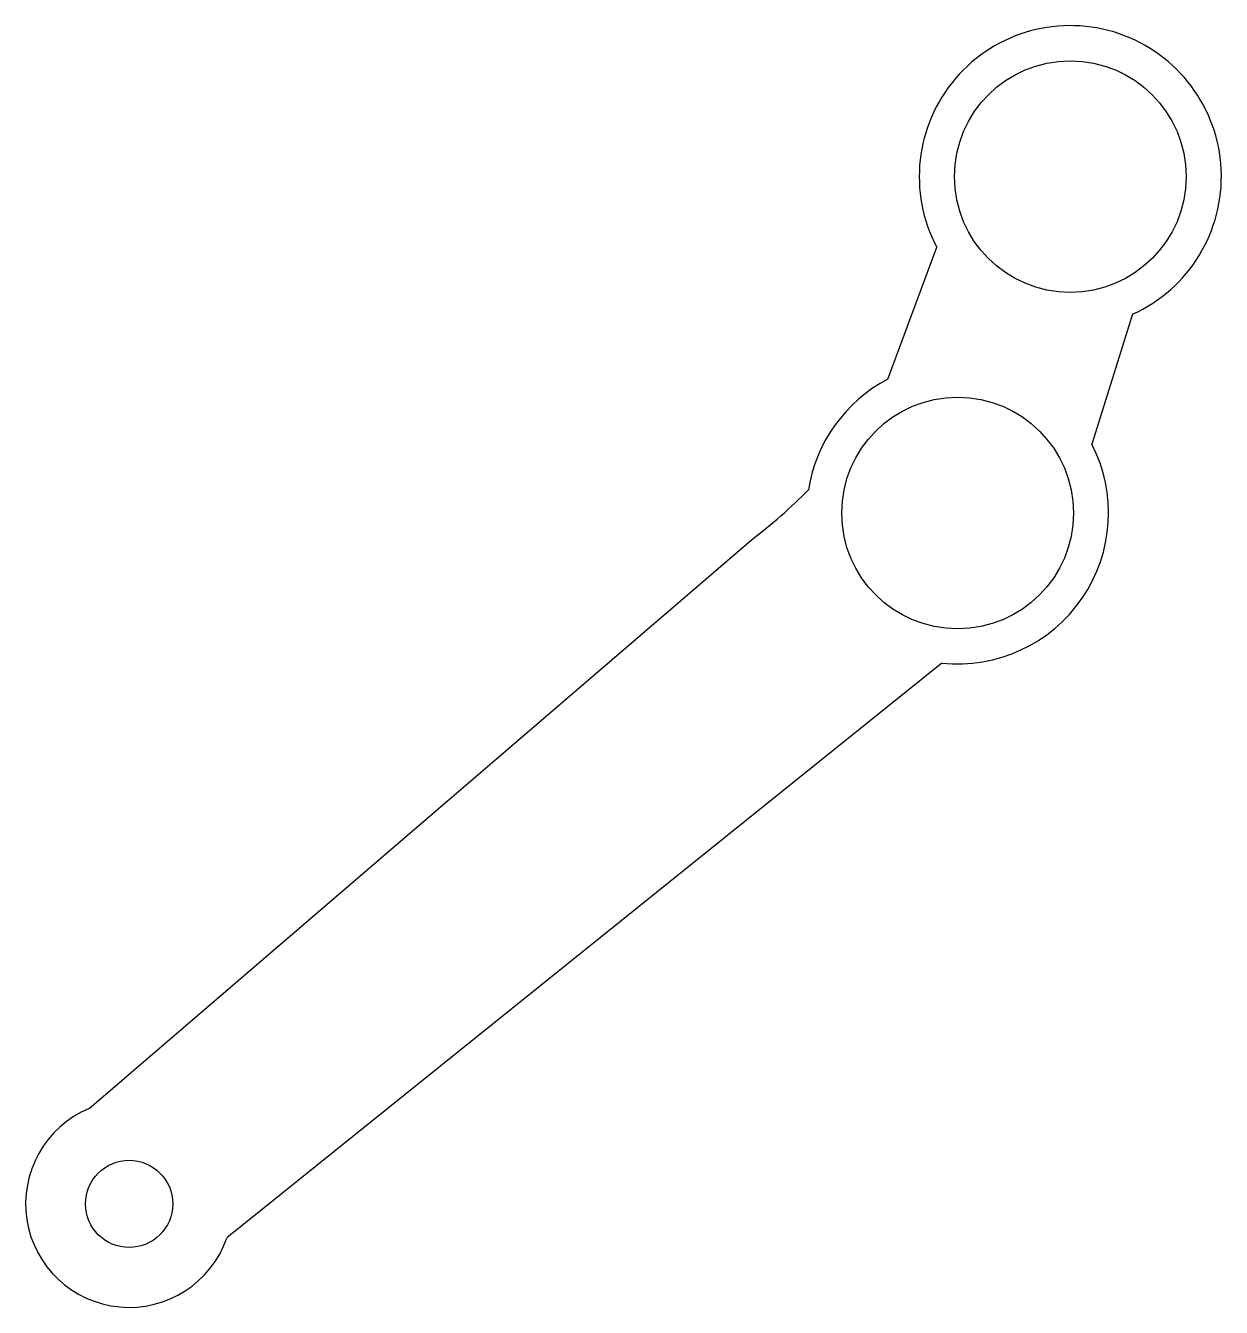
# Model space of a CAD drawing. Header units: millimetres. Extents: x 115.3 to 186.5, y -26.1 to 50.3.
import ezdxf

# ---------------------------------------------------------------- set-up
doc = ezdxf.new("R2010")
doc.units = ezdxf.units.MM

msp = doc.modelspace()

# ---------------------------------------------------------------- linework, layer by layer
at = {"color": 7, "linetype": 'Continuous', "lineweight": 25}
for p, q in [((166.645, 29.248), (169.551, 37.113)), ((181.222, 33.12), (178.794, 25.376)), ((119.048, -14.218), (158.492, 19.646)), ((169.858, 12.328), (127.254, -21.937))]:
    msp.add_line(p, q, dxfattribs=at)
for centre, radius in [((177.508, 41.318), 6.9), ((170.794, 21.271), 6.902), ((121.432, -19.905), 2.6)]:
    msp.add_circle(centre, radius, dxfattribs=at)
for centre, radius, start, end in [((177.508, 41.318), 9, 294.37202, 207.85484), ((170.794, 21.271), 8.992, 117.47782, 171.13558), ((170.794, 21.271), 8.992, 264.02306, 27.16282), ((121.432, -19.905), 6.166, 112.74755, 340.75555)]:
    msp.add_arc(centre, radius, start, end, dxfattribs=at)
msp.add_open_spline([(158.492, 19.646), (159.706, 20.582), (160.846, 21.586), (161.91, 22.657)], degree=3, dxfattribs=at)

doc.saveas('drawing.dxf')
